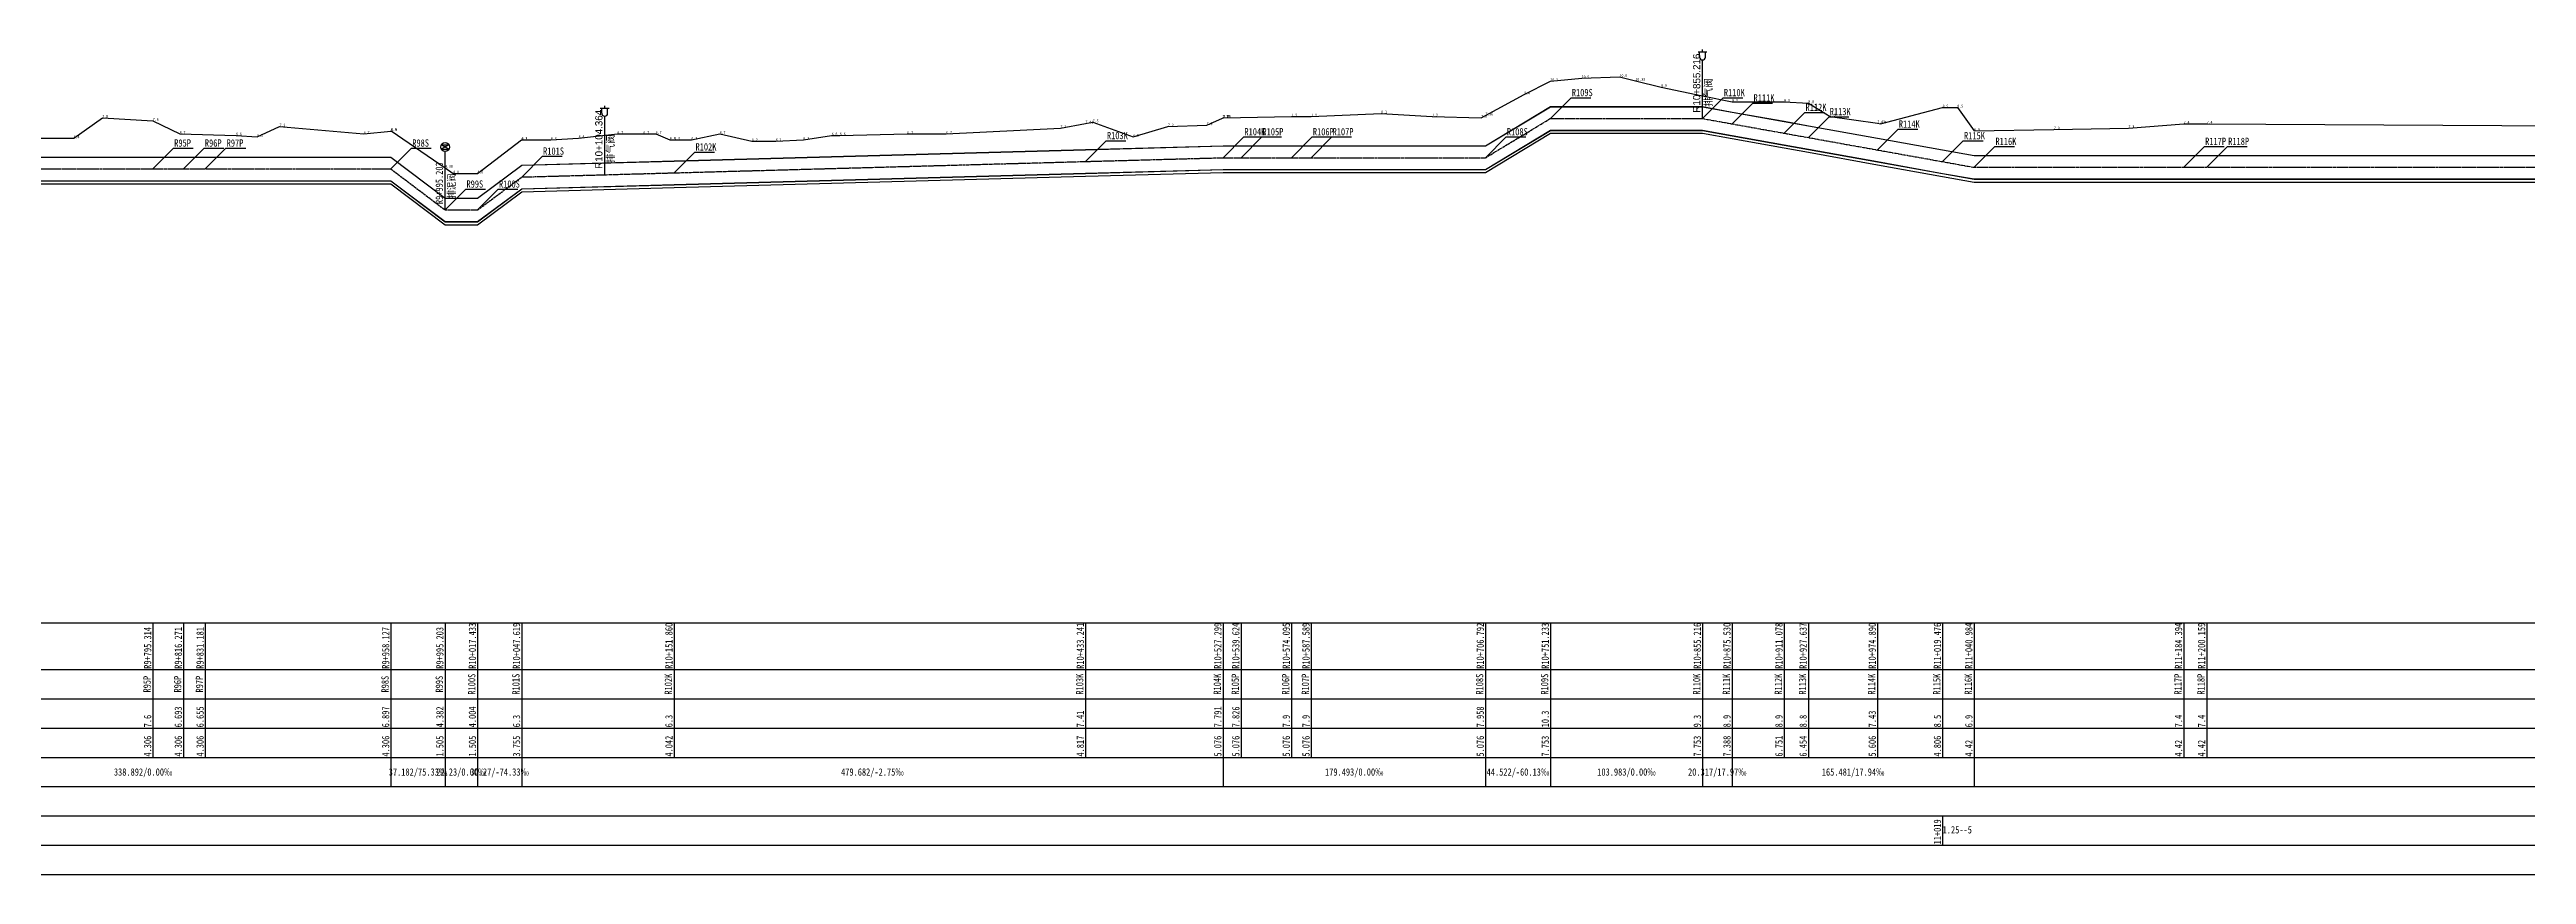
# Model space of a CAD drawing. Extents: x 525858 to 564773, y 2370984 to 2400075.
# Drawn here: x 560872 to 562566, y 2384935 to 2385498 of the extents above; entities that cross this region are included whole.
import ezdxf
from ezdxf.enums import TextEntityAlignment as Align

# ---------------------------------------------------------------- set-up
doc = ezdxf.new("R2010")
doc.units = 0
doc.linetypes.add('CENTER', pattern=[2, 1.25, -0.25, 0.25, -0.25])
for name, color, linetype in [('pipe', 3, 'CONTINUOUS'), ('pipe_cen', 1, 'CENTER'), ('tab', 9, 'CONTINUOUS'), ('地形剖面', 4, 'CONTINUOUS'), ('水工纵面管线标注', 3, 'CONTINUOUS'), ('附属设施', 2, 'CONTINUOUS')]:
    doc.layers.add(name, color=color, linetype=linetype)
doc.styles.add('HT', font='simhei.ttf', dxfattribs={"width": 0.8})
doc.styles.add('SIMP1', font='simp1.shx', dxfattribs={"width": 0.8, "bigfont": 'hz.shx'})

# ---------------------------------------------------------------- blocks, each defined once
blk = doc.blocks.new('qin排气阀va')
at = {"layer": '附属设施', "linetype": 'Continuous', "lineweight": -3}
for points in [[(-1.5, 22.8), (1.5, 22.8)], [(-1, 21), (-1, 22.8)], [(0, 22.8), (0, 23.55)], [(0, 0), (0, 20)], [(1, 21), (1, 22.8)]]:
    blk.add_lwpolyline(points, dxfattribs=at)
blk.add_arc((0, 21), 1, 180, 0, dxfattribs=at)
at = {"layer": '附属设施', "linetype": 'Continuous', "lineweight": -3, "style": 'SIMP1'}
blk.add_attdef('名称', text='', height=2.5, rotation=90, dxfattribs=at).set_placement((1, 4), align=Align.TOP_LEFT)
blk.add_attdef('ZH', text='', height=2.5, rotation=90, dxfattribs=at).set_placement((0, 2), align=Align.BOTTOM_LEFT)
blk = doc.blocks.new('qin排泥阀vmud')
at = {"layer": '附属设施', "lineweight": -3}
for points in [[(-1.29, 22.2652), (1.29, 22.2652), (-1.29, 20.7348), (1.29, 20.7348), (-1.29, 22.2652)], [(0, 0), (0, 20)]]:
    blk.add_lwpolyline(points, dxfattribs=at)
blk.add_circle((0, 21.5), 1.5, dxfattribs=at)
at = {"layer": '附属设施', "lineweight": -3, "style": 'HT'}
blk.add_attdef('名称', text='', height=2.5, rotation=89.9999985, dxfattribs=at).set_placement((1, 4), align=Align.TOP_LEFT)
blk.add_attdef('ZH', text='', height=2.5, rotation=89.9999985, dxfattribs=at).set_placement((0, 2), align=Align.BOTTOM_LEFT)

msp = doc.modelspace()

# ---------------------------------------------------------------- linework, layer by layer
at = {"layer": 'pipe', "lineweight": -3}
for points in [[(560803.298356, 2385424.825235), (560942.697356, 2385424.825235), (560963.654356, 2385424.825235), (560978.564356, 2385424.825235), (561105.510356, 2385424.825235), (561142.586356, 2385396.815235), (561164.816356, 2385396.815235), (561195.002356, 2385419.315235), (561299.243356, 2385422.185235), (561580.624356, 2385429.935235), (561674.682356, 2385432.525235), (561687.007356, 2385432.525235), (561721.478356, 2385432.525235), (561734.972356, 2385432.525235), (561854.175356, 2385432.525235), (561898.616356, 2385459.295235), (562002.599356, 2385459.295235), (562022.913356, 2385455.645235), (562058.461356, 2385449.275235), (562075.020356, 2385446.305235), (562122.273356, 2385437.825235), (562166.859356, 2385429.825235), (562188.367356, 2385425.965235), (562331.777356, 2385425.965235), (562347.542356, 2385425.965235), (563071.946356, 2385425.965235)], [(560803.298356, 2385424.725235), (560942.697356, 2385424.725235), (560963.654356, 2385424.725235), (560978.564356, 2385424.725235), (561105.510356, 2385424.725235), (561142.586356, 2385396.715235), (561164.816356, 2385396.715235), (561195.002356, 2385419.215235), (561299.243356, 2385422.085235), (561580.624356, 2385429.835235), (561674.682356, 2385432.425235), (561687.007356, 2385432.425235), (561721.478356, 2385432.425235), (561734.972356, 2385432.425235), (561854.175356, 2385432.425235), (561898.616356, 2385459.195235), (562002.599356, 2385459.195235), (562022.913356, 2385455.545235), (562058.461356, 2385449.175235), (562075.020356, 2385446.205235), (562122.273356, 2385437.725235), (562166.859356, 2385429.725235), (562188.367356, 2385425.865235), (562331.777356, 2385425.865235), (562347.542356, 2385425.865235), (563071.946356, 2385425.865235)], [(560803.298356, 2385408.725235), (560942.697356, 2385408.725235), (560963.654356, 2385408.725235), (560978.564356, 2385408.725235), (561105.510356, 2385408.725235), (561142.586356, 2385380.715235), (561164.816356, 2385380.715235), (561195.002356, 2385403.215235), (561299.243356, 2385406.085235), (561580.624356, 2385413.835235), (561674.682356, 2385416.425235), (561687.007356, 2385416.425235), (561721.478356, 2385416.425235), (561734.972356, 2385416.425235), (561854.175356, 2385416.425235), (561898.616356, 2385443.195235), (562002.599356, 2385443.195235), (562022.913356, 2385439.545235), (562058.461356, 2385433.175235), (562075.020356, 2385430.205235), (562122.273356, 2385421.725235), (562166.859356, 2385413.725235), (562188.367356, 2385409.865235), (562331.777356, 2385409.865235), (562347.542356, 2385409.865235), (563071.946356, 2385409.865235)], [(560803.298356, 2385408.625235), (560942.697356, 2385408.625235), (560963.654356, 2385408.625235), (560978.564356, 2385408.625235), (561105.510356, 2385408.625235), (561142.586356, 2385380.615235), (561164.816356, 2385380.615235), (561195.002356, 2385403.115235), (561299.243356, 2385405.985235), (561580.624356, 2385413.735235), (561674.682356, 2385416.325235), (561687.007356, 2385416.325235), (561721.478356, 2385416.325235), (561734.972356, 2385416.325235), (561854.175356, 2385416.325235), (561898.616356, 2385443.095235), (562002.599356, 2385443.095235), (562022.913356, 2385439.445235), (562058.461356, 2385433.075235), (562075.020356, 2385430.105235), (562122.273356, 2385421.625235), (562166.859356, 2385413.625235), (562188.367356, 2385409.765235), (562331.777356, 2385409.765235), (562347.542356, 2385409.765235), (563071.946356, 2385409.765235)], [(560803.298356, 2385406.625235), (560942.697356, 2385406.625235), (560963.654356, 2385406.625235), (560978.564356, 2385406.625235), (561105.510356, 2385406.625235), (561142.586356, 2385378.615235), (561164.816356, 2385378.615235), (561195.002356, 2385401.115235), (561299.243356, 2385403.985235), (561580.624356, 2385411.735235), (561674.682356, 2385414.325235), (561687.007356, 2385414.325235), (561721.478356, 2385414.325235), (561734.972356, 2385414.325235), (561854.175356, 2385414.325235), (561898.616356, 2385441.095235), (562002.599356, 2385441.095235), (562022.913356, 2385437.445235), (562058.461356, 2385431.075235), (562075.020356, 2385428.105235), (562122.273356, 2385419.625235), (562166.859356, 2385411.625235), (562188.367356, 2385407.765235), (562331.777356, 2385407.765235), (562347.542356, 2385407.765235), (563071.946356, 2385407.765235)]]:
    msp.add_lwpolyline(points, dxfattribs=at)
at = {"layer": 'pipe_cen', "lineweight": -3}
msp.add_lwpolyline([(560766.618356, 2385416.725235), (561105.510356, 2385416.725235), (561142.586356, 2385388.715235), (561164.816356, 2385388.715235), (561195.002356, 2385411.215235), (561674.682356, 2385424.425235), (561854.175356, 2385424.425235), (561898.616356, 2385451.195235), (562002.599356, 2385451.195235), (562022.913356, 2385447.545235), (562188.367356, 2385417.865235), (563071.946356, 2385417.865235), (563180.508356, 2385397.555235), (563449.388356, 2385390.905235), (563793.517356, 2385390.905235)], dxfattribs=at)
at = {"layer": 'tab', "lineweight": -3}
for points in [[(551085.383356, 2385106.675235), (563793.517356, 2385106.675235)], [(560942.697356, 2385106.675235), (560942.697356, 2385014.675235)], [(560963.654356, 2385106.675235), (560963.654356, 2385014.675235)], [(560978.564356, 2385106.675235), (560978.564356, 2385014.675235)], [(561105.510356, 2385106.675235), (561105.510356, 2385014.675235)], [(561142.586356, 2385106.675235), (561142.586356, 2385014.675235)], [(561164.816356, 2385106.675235), (561164.816356, 2385014.675235)], [(561195.002356, 2385106.675235), (561195.002356, 2385014.675235)], [(561299.243356, 2385106.675235), (561299.243356, 2385014.675235)], [(561580.624356, 2385106.675235), (561580.624356, 2385014.675235)], [(561674.682356, 2385106.675235), (561674.682356, 2385014.675235)], [(561687.007356, 2385106.675235), (561687.007356, 2385014.675235)], [(561721.478356, 2385106.675235), (561721.478356, 2385014.675235)], [(561734.972356, 2385106.675235), (561734.972356, 2385014.675235)], [(561854.175356, 2385106.675235), (561854.175356, 2385014.675235)], [(561898.616356, 2385106.675235), (561898.616356, 2385014.675235)], [(562002.599356, 2385106.675235), (562002.599356, 2385014.675235)], [(562022.913356, 2385106.675235), (562022.913356, 2385014.675235)], [(562058.461356, 2385106.675235), (562058.461356, 2385014.675235)], [(562075.020356, 2385106.675235), (562075.020356, 2385014.675235)], [(562122.273356, 2385106.675235), (562122.273356, 2385014.675235)], [(562166.859356, 2385106.675235), (562166.859356, 2385014.675235)], [(562188.367356, 2385106.675235), (562188.367356, 2385014.675235)], [(562331.777356, 2385106.675235), (562331.777356, 2385014.675235)], [(562347.542356, 2385106.675235), (562347.542356, 2385014.675235)], [(551085.383356, 2385074.675235), (563793.517356, 2385074.675235)], [(551085.383356, 2385054.675235), (563793.517356, 2385054.675235)], [(551085.383356, 2385034.675235), (563793.517356, 2385034.675235)], [(551085.383356, 2385014.675235), (563793.517356, 2385014.675235)], [(561105.510356, 2385014.675235), (561105.510356, 2384994.675235)], [(561142.586356, 2385014.675235), (561142.586356, 2384994.675235)], [(561164.816356, 2385014.675235), (561164.816356, 2384994.675235)], [(561195.002356, 2385014.675235), (561195.002356, 2384994.675235)], [(561674.682356, 2385014.675235), (561674.682356, 2384994.675235)], [(561854.175356, 2385014.675235), (561854.175356, 2384994.675235)], [(561898.616356, 2385014.675235), (561898.616356, 2384994.675235)], [(562002.599356, 2385014.675235), (562002.599356, 2384994.675235)], [(562022.913356, 2385014.675235), (562022.913356, 2384994.675235)], [(562188.367356, 2385014.675235), (562188.367356, 2384994.675235)], [(551085.383356, 2384994.675235), (563793.517356, 2384994.675235)], [(551085.383356, 2384974.675235), (563793.517356, 2384974.675235)], [(562166.859356, 2384974.675235), (562166.859356, 2384954.675235)], [(551085.383356, 2384954.675235), (563793.517356, 2384954.675235)], [(551085.383356, 2384934.675235), (563793.517356, 2384934.675235)]]:
    msp.add_lwpolyline(points, dxfattribs=at)
for points in [[(560766.618356, 2385004.675235, 0, 1, 0), (560769.618356, 2385004.675235, 0, 0, 0), (560916.064356, 2385004.675235, 0, 0, 0)], [(561105.510356, 2385004.675235, 0, 1, 0), (561102.510356, 2385004.675235, 0, 0, 0), (560956.064356, 2385004.675235, 0, 0, 0)], [(561195.002356, 2385004.675235, 0, 1, 0), (561198.002356, 2385004.675235, 0, 0, 0), (561414.842356, 2385004.675235, 0, 0, 0)], [(561674.682356, 2385004.675235, 0, 1, 0), (561671.682356, 2385004.675235, 0, 0, 0), (561454.842356, 2385004.675235, 0, 0, 0)], [(561674.682356, 2385004.675235, 0, 1, 0), (561677.682356, 2385004.675235, 0, 0, 0), (561744.428856, 2385004.675235, 0, 0, 0)], [(561854.175356, 2385004.675235, 0, 1, 0), (561851.175356, 2385004.675235, 0, 0, 0), (561784.428856, 2385004.675235, 0, 0, 0)], [(561898.616356, 2385004.675235, 0, 1, 0), (561901.616356, 2385004.675235, 0, 0, 0), (561930.607856, 2385004.675235, 0, 0, 0)], [(562002.599356, 2385004.675235, 0, 1, 0), (561999.599356, 2385004.675235, 0, 0, 0), (561970.607856, 2385004.675235, 0, 0, 0)], [(562022.913356, 2385004.675235, 0, 1, 0), (562025.913356, 2385004.675235, 0, 0, 0), (562085.640356, 2385004.675235, 0, 0, 0)], [(562188.367356, 2385004.675235, 0, 1, 0), (562185.367356, 2385004.675235, 0, 0, 0), (562125.640356, 2385004.675235, 0, 0, 0)], [(562188.367356, 2385004.675235, 0, 1, 0), (562191.367356, 2385004.675235, 0, 0, 0), (562610.156856, 2385004.675235, 0, 0, 0)]]:
    msp.add_lwpolyline(points, format="xyseb", dxfattribs=at)
at = {"layer": '地形剖面', "lineweight": -3}
msp.add_lwpolyline([(560849.561356, 2385437.665235), (560888.644356, 2385437.665235), (560908.160356, 2385451.665235), (560942.697356, 2385449.665235), (560961.055356, 2385440.665235), (560999.670356, 2385439.665235), (561014.089356, 2385438.665235), (561029.408356, 2385445.665235), (561086.981356, 2385440.665235), (561105.510356, 2385442.635235), (561105.510356, 2385442.635235), (561105.510356, 2385442.635235), (561105.510356, 2385442.635235), (561105.818356, 2385442.665235), (561142.586356, 2385417.485235), (561142.586356, 2385417.485235), (561142.586356, 2385417.485235), (561142.586356, 2385417.485235), (561148.170356, 2385413.665235), (561164.758356, 2385413.665235), (561164.816356, 2385413.705235), (561164.816356, 2385413.705235), (561164.816356, 2385413.705235), (561164.816356, 2385413.705235), (561194.848356, 2385436.665235), (561195.002356, 2385436.665235), (561195.002356, 2385436.665235), (561195.002356, 2385436.665235), (561195.002356, 2385436.665235), (561214.922356, 2385436.665235), (561233.923356, 2385437.665235), (561260.463356, 2385440.665235), (561278.258356, 2385440.665235), (561286.720356, 2385440.665235), (561296.317356, 2385436.665235), (561299.243356, 2385436.665235), (561311.097356, 2385436.665235), (561330.426356, 2385440.665235), (561352.486356, 2385435.665235), (561368.732356, 2385435.665235), (561387.668356, 2385436.665235), (561406.985356, 2385439.665235), (561412.559356, 2385439.665235), (561458.693356, 2385440.665235), (561485.315356, 2385440.665235), (561563.572356, 2385444.665235), (561580.624356, 2385447.765235), (561585.565356, 2385448.665235), (561613.198356, 2385438.665235), (561637.004356, 2385445.665235), (561663.524356, 2385446.665235), (561674.265356, 2385451.395235), (561674.682356, 2385451.575235), (561674.682356, 2385451.575235), (561674.883356, 2385451.665235), (561721.478356, 2385452.665235), (561734.972356, 2385452.665235), (561734.972356, 2385452.665235), (561782.892356, 2385454.665235), (561817.674356, 2385452.665235), (561851.271356, 2385451.665235), (561854.175356, 2385453.245235), (561854.175356, 2385453.245235), (561854.175356, 2385453.245235), (561854.175356, 2385453.245235), (561880.668356, 2385467.665235), (561898.616356, 2385476.665235), (561898.616356, 2385476.665235), (561898.616356, 2385476.665235), (561898.616356, 2385476.665235), (561898.616356, 2385476.665235), (561919.992356, 2385478.665235), (561945.932356, 2385479.665235), (561956.795356, 2385476.985235), (561974.349356, 2385472.665235), (562002.599356, 2385466.665235), (562002.599356, 2385466.665235), (562002.599356, 2385466.665235), (562002.599356, 2385466.665235), (562022.913356, 2385462.665235), (562022.913356, 2385462.665235), (562058.461356, 2385462.665235), (562075.020356, 2385461.665235), (562075.020356, 2385461.665235), (562089.845356, 2385452.665235), (562122.273356, 2385447.965235), (562124.338356, 2385447.665235), (562166.859356, 2385458.665235), (562176.959356, 2385458.665235), (562188.367356, 2385442.665235), (562188.367356, 2385442.665235), (562188.367356, 2385442.665235), (562188.367356, 2385442.665235), (562188.367356, 2385442.665235), (562243.010356, 2385443.665235), (562293.982356, 2385444.665235), (562331.777356, 2385447.665235), (562331.777356, 2385447.665235), (562347.542356, 2385447.665235), (562832.069356, 2385444.915235)], dxfattribs=at)
at = {"layer": '水工纵面管线标注', "color": 9, "lineweight": -3}
for points in [[(561898.616356, 2385451.195235), (561912.756356, 2385465.335235), (561926.256356, 2385465.335235)], [(562002.599356, 2385451.195235), (562016.739356, 2385465.335235), (562030.239356, 2385465.335235)], [(562022.913356, 2385447.545235), (562037.053356, 2385461.685235), (562050.553356, 2385461.685235)], [(562058.461356, 2385441.175235), (562072.601356, 2385455.315235), (562086.101356, 2385455.315235)], [(562075.020356, 2385438.205235), (562089.160356, 2385452.345235), (562102.660356, 2385452.345235)], [(560942.697356, 2385416.725235), (560956.837356, 2385430.865235), (560970.337356, 2385430.865235)], [(560963.654356, 2385416.725235), (560977.794356, 2385430.865235), (560991.294356, 2385430.865235)], [(560978.564356, 2385416.725235), (560992.704356, 2385430.865235), (561006.204356, 2385430.865235)], [(561105.510356, 2385416.725235), (561119.650356, 2385430.865235), (561133.150356, 2385430.865235)], [(561580.624356, 2385421.835235), (561594.764356, 2385435.975235), (561608.264356, 2385435.975235)], [(561674.682356, 2385424.425235), (561688.822356, 2385438.565235), (561702.322356, 2385438.565235)], [(561687.007356, 2385424.425235), (561701.147356, 2385438.565235), (561714.647356, 2385438.565235)], [(561721.478356, 2385424.425235), (561735.618356, 2385438.565235), (561749.118356, 2385438.565235)], [(561734.972356, 2385424.425235), (561749.112356, 2385438.565235), (561762.612356, 2385438.565235)], [(561854.175356, 2385424.425235), (561868.315356, 2385438.565235), (561881.815356, 2385438.565235)], [(562122.273356, 2385429.725235), (562136.413356, 2385443.865235), (562149.913356, 2385443.865235)], [(562166.859356, 2385421.725235), (562180.999356, 2385435.865235), (562194.499356, 2385435.865235)], [(562188.367356, 2385417.865235), (562202.507356, 2385432.005235), (562216.007356, 2385432.005235)], [(562331.777356, 2385417.865235), (562345.917356, 2385432.005235), (562359.417356, 2385432.005235)], [(562347.542356, 2385417.865235), (562361.682356, 2385432.005235), (562375.182356, 2385432.005235)], [(561195.002356, 2385411.215235), (561209.142356, 2385425.355235), (561222.642356, 2385425.355235)], [(561299.243356, 2385414.085235), (561313.383356, 2385428.225235), (561326.883356, 2385428.225235)], [(561142.586356, 2385388.715235), (561156.726356, 2385402.855235), (561170.226356, 2385402.855235)], [(561164.816356, 2385388.715235), (561178.956356, 2385402.855235), (561192.456356, 2385402.855235)]]:
    msp.add_lwpolyline(points, dxfattribs=at)

# ---------------------------------------------------------------- block references
at = {"layer": '附属设施', "lineweight": -3, "xscale": 2, "yscale": 2, "zscale": 2}
for p, values in [((562002.599356, 2385451.195235), {'ZH': 'R10+855.216', '名称': '排气阀'}), ((561251.746856, 2385412.777933), {'ZH': 'R10+104.364', '名称': '排气阀'})]:
    msp.add_blockref('qin排气阀va', p, dxfattribs=at).add_auto_attribs(values)
at = {"layer": '附属设施', "lineweight": -3}
ref = msp.add_blockref('qin排泥阀vmud', (561142.586356, 2385388.715235), dxfattribs=dict(at, xscale=2, yscale=2, zscale=2))
ref.add_attrib('ZH', 'R9+995.203', dxfattribs={"lineweight": -3, "height": 5, "rotation": 89.999998465, "style": 'HT', "width": 0.8}).set_placement((561142.586356, 2385392.715235), align=Align.BOTTOM_LEFT)
ref.add_attrib('名称', '排泥阀', dxfattribs={"lineweight": -3, "height": 5, "rotation": 89.999998465, "style": 'HT', "width": 0.8}).set_placement((561144.586356, 2385396.715235), align=Align.TOP_LEFT)

# ---------------------------------------------------------------- texts
at = {"layer": 'tab', "color": 3, "lineweight": -3, "style": 'HT', "width": 0.8}
for s, p in [('R9+795.314', (560941.597356, 2385075.175235)), ('R9+816.271', (560962.554356, 2385075.175235)), ('R9+831.181', (560977.464356, 2385075.175235)), ('R9+958.127', (561104.410356, 2385075.175235)), ('R9+995.203', (561141.486356, 2385075.175235)), ('R10+017.433', (561163.716356, 2385075.175235)), ('R10+047.619', (561193.902356, 2385075.175235)), ('R10+151.860', (561298.143356, 2385075.175235)), ('R10+433.241', (561579.524356, 2385075.175235)), ('R10+527.299', (561673.582356, 2385075.175235)), ('R10+539.624', (561685.907356, 2385075.175235)), ('R10+574.095', (561720.378356, 2385075.175235)), ('R10+587.589', (561733.872356, 2385075.175235)), ('R10+706.792', (561853.075356, 2385075.175235)), ('R10+751.233', (561897.516356, 2385075.175235)), ('R10+855.216', (562001.499356, 2385075.175235)), ('R10+875.530', (562021.813356, 2385075.175235)), ('R10+911.078', (562057.361356, 2385075.175235)), ('R10+927.637', (562073.920356, 2385075.175235)), ('R10+974.890', (562121.173356, 2385075.175235)), ('R11+019.476', (562165.759356, 2385075.175235)), ('R11+040.984', (562187.267356, 2385075.175235)), ('R11+184.394', (562330.677356, 2385075.175235)), ('R11+200.159', (562346.442356, 2385075.175235)), ('7.6', (560941.597356, 2385035.175235)), ('6.693', (560962.554356, 2385035.175235)), ('6.655', (560977.464356, 2385035.175235)), ('6.897', (561104.410356, 2385035.175235)), ('4.382', (561141.486356, 2385035.175235)), ('4.004', (561163.716356, 2385035.175235)), ('6.3', (561193.902356, 2385035.175235)), ('6.3', (561298.143356, 2385035.175235)), ('7.41', (561579.524356, 2385035.175235)), ('7.791', (561673.582356, 2385035.175235)), ('7.826', (561685.907356, 2385035.175235)), ('7.9', (561720.378356, 2385035.175235)), ('7.9', (561733.872356, 2385035.175235)), ('7.958', (561853.075356, 2385035.175235)), ('10.3', (561897.516356, 2385035.175235)), ('9.3', (562001.499356, 2385035.175235)), ('8.9', (562021.813356, 2385035.175235)), ('8.9', (562057.361356, 2385035.175235)), ('8.8', (562073.920356, 2385035.175235)), ('7.43', (562121.173356, 2385035.175235)), ('8.5', (562165.759356, 2385035.175235)), ('6.9', (562187.267356, 2385035.175235)), ('7.4', (562330.677356, 2385035.175235)), ('7.4', (562346.442356, 2385035.175235)), ('4.306', (560941.597356, 2385015.175235)), ('4.306', (560962.554356, 2385015.175235)), ('4.306', (560977.464356, 2385015.175235)), ('4.306', (561104.410356, 2385015.175235)), ('1.505', (561141.486356, 2385015.175235)), ('1.505', (561163.716356, 2385015.175235)), ('3.755', (561193.902356, 2385015.175235)), ('4.042', (561298.143356, 2385015.175235)), ('4.817', (561579.524356, 2385015.175235)), ('5.076', (561673.582356, 2385015.175235)), ('5.076', (561685.907356, 2385015.175235)), ('5.076', (561720.378356, 2385015.175235)), ('5.076', (561733.872356, 2385015.175235)), ('5.076', (561853.075356, 2385015.175235)), ('7.753', (561897.516356, 2385015.175235)), ('7.753', (562001.499356, 2385015.175235)), ('7.388', (562021.813356, 2385015.175235)), ('6.751', (562057.361356, 2385015.175235)), ('6.454', (562073.920356, 2385015.175235)), ('5.606', (562121.173356, 2385015.175235)), ('4.806', (562165.759356, 2385015.175235)), ('4.42', (562187.267356, 2385015.175235)), ('4.42', (562330.677356, 2385015.175235)), ('4.42', (562346.442356, 2385015.175235)), ('11+019', (562165.759356, 2384955.175235))]:
    msp.add_text(s, height=5, rotation=89.999998453, dxfattribs=at).set_placement(p)
for s, p in [('R95P', (560942.697356, 2385064.675235)), ('R96P', (560963.654356, 2385064.675235)), ('R97P', (560978.564356, 2385064.675235)), ('R98S', (561105.510356, 2385064.675235)), ('R99S', (561142.586356, 2385064.675235)), ('R100S', (561164.816356, 2385064.675235)), ('R101S', (561195.002356, 2385064.675235)), ('R102K', (561299.243356, 2385064.675235)), ('R103K', (561580.624356, 2385064.675235)), ('R104K', (561674.682356, 2385064.675235)), ('R105P', (561687.007356, 2385064.675235)), ('R106P', (561721.478356, 2385064.675235)), ('R107P', (561734.972356, 2385064.675235)), ('R108S', (561854.175356, 2385064.675235)), ('R109S', (561898.616356, 2385064.675235)), ('R110K', (562002.599356, 2385064.675235)), ('R111K', (562022.913356, 2385064.675235)), ('R112K', (562058.461356, 2385064.675235)), ('R113K', (562075.020356, 2385064.675235)), ('R114K', (562122.273356, 2385064.675235)), ('R115K', (562166.859356, 2385064.675235)), ('R116K', (562188.367356, 2385064.675235)), ('R117P', (562331.777356, 2385064.675235)), ('R118P', (562347.542356, 2385064.675235))]:
    msp.add_text(s, height=5, rotation=89.999998453, dxfattribs=at).set_placement(p, align=Align.BOTTOM_CENTER)
for s, p in [('338.892/0.00‰', (560936.064356, 2385004.675235)), ('37.182/75.33‰', (561124.048356, 2385004.675235)), ('22.23/0.00‰', (561153.701356, 2385004.675235)), ('30.27/-74.33‰', (561179.909356, 2385004.675235)), ('479.682/-2.75‰', (561434.842356, 2385004.675235)), ('179.493/0.00‰', (561764.428856, 2385004.675235)), ('44.522/-60.13‰', (561876.395856, 2385004.675235)), ('103.983/0.00‰', (561950.607856, 2385004.675235)), ('20.317/17.97‰', (562012.756356, 2385004.675235)), ('165.481/17.94‰', (562105.640356, 2385004.675235))]:
    msp.add_text(s, height=5, dxfattribs=at).set_placement(p, align=Align.MIDDLE_CENTER)
msp.add_text('1.25--5', height=5, dxfattribs=at).set_placement((562166.859356, 2384962.675235))
at = {"layer": '地形剖面', "color": 9, "lineweight": -3, "style": 'HT', "width": 0.8}
for s, p in [('10.5', (561919.992356, 2385478.665235)), ('10.6', (561945.932356, 2385479.665235)), ('9.4', (561880.668356, 2385467.665235)), ('10.3', (561898.616356, 2385476.665235)), ('10.3', (561898.616356, 2385476.665235)), ('10.3', (561898.616356, 2385476.665235)), ('10.3', (561898.616356, 2385476.665235)), ('10.3', (561898.616356, 2385476.665235)), ('10.33', (561956.795356, 2385476.985235)), ('9.9', (561974.349356, 2385472.665235)), ('9.3', (562002.599356, 2385466.665235)), ('9.3', (562002.599356, 2385466.665235)), ('9.3', (562002.599356, 2385466.665235)), ('9.3', (562002.599356, 2385466.665235)), ('8.9', (562022.913356, 2385462.665235)), ('8.9', (562022.913356, 2385462.665235)), ('8.9', (562058.461356, 2385462.665235)), ('8.8', (562075.020356, 2385461.665235)), ('8.8', (562075.020356, 2385461.665235)), ('7.8', (560908.160356, 2385451.665235)), ('7.6', (560942.697356, 2385449.665235)), ('7.2', (561029.408356, 2385445.665235)), ('7.1', (561563.572356, 2385444.665235)), ('7.41', (561580.624356, 2385447.765235)), ('7.5', (561585.565356, 2385448.665235)), ('7.2', (561637.004356, 2385445.665235)), ('7.3', (561663.524356, 2385446.665235)), ('7.77', (561674.265356, 2385451.395235)), ('7.79', (561674.682356, 2385451.575235)), ('7.79', (561674.682356, 2385451.575235)), ('7.8', (561674.883356, 2385451.665235)), ('7.9', (561721.478356, 2385452.665235)), ('7.9', (561734.972356, 2385452.665235)), ('7.9', (561734.972356, 2385452.665235)), ('8.1', (561782.892356, 2385454.665235)), ('7.9', (561817.674356, 2385452.665235)), ('7.8', (561851.271356, 2385451.665235)), ('7.96', (561854.175356, 2385453.245235)), ('7.96', (561854.175356, 2385453.245235)), ('7.96', (561854.175356, 2385453.245235)), ('7.96', (561854.175356, 2385453.245235)), ('7.9', (562089.845356, 2385452.665235)), ('7.43', (562122.273356, 2385447.965235)), ('7.4', (562124.338356, 2385447.665235)), ('8.5', (562166.859356, 2385458.665235)), ('8.5', (562176.959356, 2385458.665235)), ('7.0', (562243.010356, 2385443.665235)), ('7.1', (562293.982356, 2385444.665235)), ('7.4', (562331.777356, 2385447.665235)), ('7.4', (562331.777356, 2385447.665235)), ('7.4', (562347.542356, 2385447.665235)), ('6.4', (560888.644356, 2385437.665235)), ('6.7', (560961.055356, 2385440.665235)), ('6.6', (560999.670356, 2385439.665235)), ('6.5', (561014.089356, 2385438.665235)), ('6.7', (561086.981356, 2385440.665235)), ('6.9', (561105.510356, 2385442.635235)), ('6.9', (561105.510356, 2385442.635235)), ('6.9', (561105.510356, 2385442.635235)), ('6.9', (561105.510356, 2385442.635235)), ('6.9', (561105.818356, 2385442.665235)), ('6.3', (561194.848356, 2385436.665235)), ('6.3', (561195.002356, 2385436.665235)), ('6.3', (561195.002356, 2385436.665235)), ('6.3', (561195.002356, 2385436.665235)), ('6.3', (561195.002356, 2385436.665235)), ('6.3', (561214.922356, 2385436.665235)), ('6.4', (561233.923356, 2385437.665235)), ('6.7', (561260.463356, 2385440.665235)), ('6.7', (561278.258356, 2385440.665235)), ('6.7', (561286.720356, 2385440.665235)), ('6.3', (561296.317356, 2385436.665235)), ('6.3', (561299.243356, 2385436.665235)), ('6.3', (561311.097356, 2385436.665235)), ('6.7', (561330.426356, 2385440.665235)), ('6.2', (561352.486356, 2385435.665235)), ('6.2', (561368.732356, 2385435.665235)), ('6.3', (561387.668356, 2385436.665235)), ('6.6', (561406.985356, 2385439.665235)), ('6.6', (561412.559356, 2385439.665235)), ('6.7', (561458.693356, 2385440.665235)), ('6.7', (561485.315356, 2385440.665235)), ('6.5', (561613.198356, 2385438.665235)), ('6.9', (562188.367356, 2385442.665235)), ('6.9', (562188.367356, 2385442.665235)), ('6.9', (562188.367356, 2385442.665235)), ('6.9', (562188.367356, 2385442.665235)), ('6.9', (562188.367356, 2385442.665235)), ('4.38', (561142.586356, 2385417.485235)), ('4.38', (561142.586356, 2385417.485235)), ('4.38', (561142.586356, 2385417.485235)), ('4.38', (561142.586356, 2385417.485235)), ('4.0', (561148.170356, 2385413.665235)), ('4.0', (561164.758356, 2385413.665235)), ('4.0', (561164.816356, 2385413.705235)), ('4.0', (561164.816356, 2385413.705235)), ('4.0', (561164.816356, 2385413.705235)), ('4.0', (561164.816356, 2385413.705235))]:
    msp.add_text(s, height=2, dxfattribs=at).set_placement(p)
at = {"layer": '水工纵面管线标注', "lineweight": -3, "style": 'HT', "width": 0.8}
for s, p in [('R109S', (561913.256356, 2385466.435235)), ('R110K', (562017.239356, 2385466.435235)), ('R111K', (562037.553356, 2385462.785235)), ('R112K', (562073.101356, 2385456.415235)), ('R113K', (562089.660356, 2385453.445235)), ('R114K', (562136.913356, 2385444.965235)), ('R95P', (560957.337356, 2385431.965235)), ('R96P', (560978.294356, 2385431.965235)), ('R97P', (560993.204356, 2385431.965235)), ('R98S', (561120.150356, 2385431.965235)), ('R101S', (561209.642356, 2385426.455235)), ('R102K', (561313.883356, 2385429.325235)), ('R103K', (561595.264356, 2385437.075235)), ('R104K', (561689.322356, 2385439.665235)), ('R105P', (561701.647356, 2385439.665235)), ('R106P', (561736.118356, 2385439.665235)), ('R107P', (561749.612356, 2385439.665235)), ('R108S', (561868.815356, 2385439.665235)), ('R115K', (562181.499356, 2385436.965235)), ('R116K', (562203.007356, 2385433.105235)), ('R117P', (562346.417356, 2385433.105235)), ('R118P', (562362.182356, 2385433.105235)), ('R99S', (561157.226356, 2385403.955235)), ('R100S', (561179.456356, 2385403.955235))]:
    msp.add_text(s, height=5, dxfattribs=at).set_placement(p)

doc.saveas('drawing.dxf')
